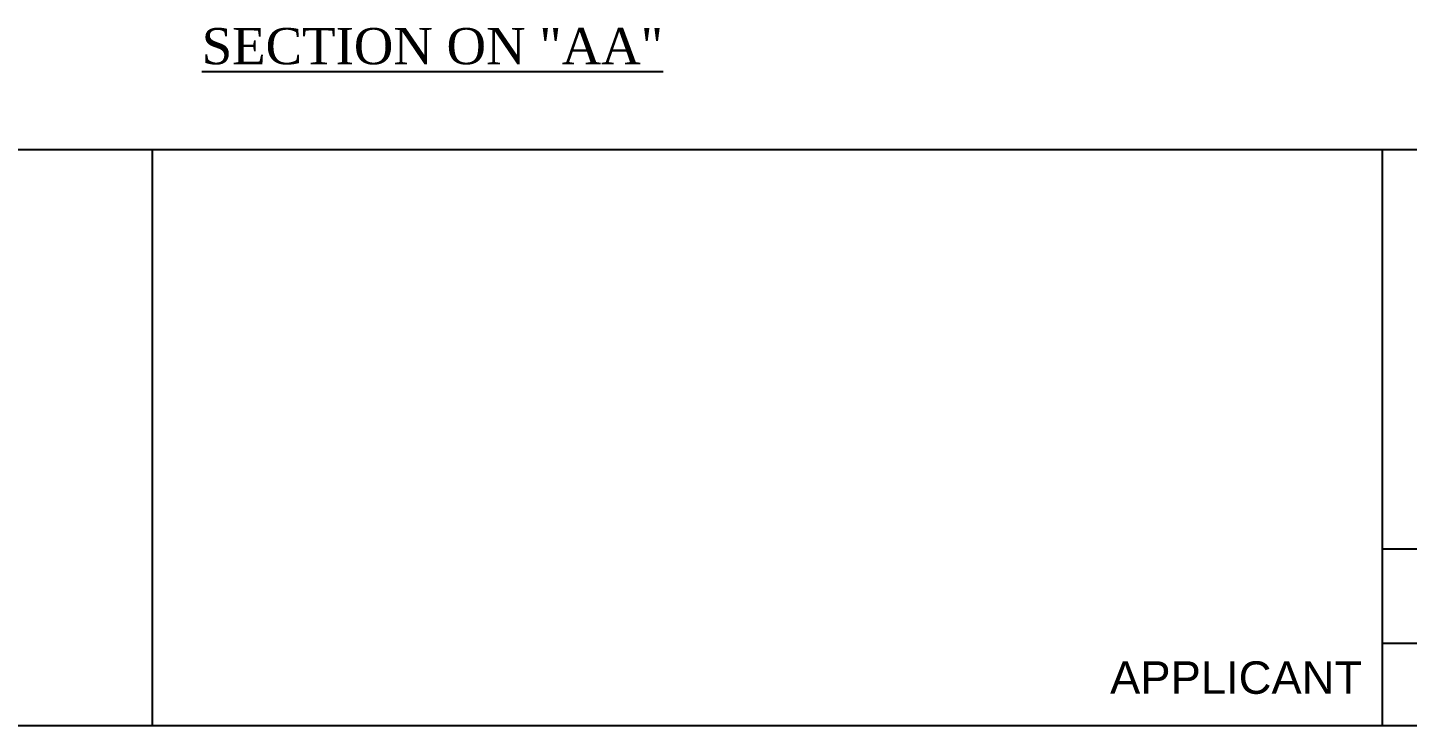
# Model space of a CAD drawing. Header units: metres. Extents: x 2267204 to 2267561, y 3771 to 3959.
# Drawn here: x 2267460.12 to 2267482.82, y 3876.13 to 3887.62 of the extents above; entities that cross this region are included whole.
import ezdxf

# ---------------------------------------------------------------- set-up
doc = ezdxf.new("R2010")
doc.units = ezdxf.units.M
doc.header["$LTSCALE"] = 3.5
doc.header["$MEASUREMENT"] = 0
doc.layers.get('0').update_dxf_attribs({"linetype": 'CONTINUOUS'})
doc.styles.add('bold', font='arial.ttf')
doc.styles.get("Standard").update_dxf_attribs({"font": 'times.ttf'})

# ---------------------------------------------------------------- blocks, each defined once
blk = doc.blocks.new('A$C267C1C9C')
for p, q in [((0, 378.3), (4115.72, 378.3)), ((2522.2, 378.3), (2522.2, 5.05)), ((3318.96, 378.3), (3318.96, 5.05)), ((3318.96, 119.47), (4115.09, 119.47)), ((3318.96, 58.34), (4115.09, 58.34)), ((0, 5.05), (4115.72, 5.05))]:
    blk.add_line(p, q)
blk.add_text('%%USECTION ON "AA"', height=23.4783).set_placement((2554.21, 433.48))
at = {"style": 'bold'}
blk.add_text('APPLICANT', height=21.045, dxfattribs=at).set_placement((3142.62, 25.52))

msp = doc.modelspace()

# ---------------------------------------------------------------- block references
at = {"ltscale": 400, "xscale": 0.0254007739713416, "yscale": 0.0254007739713416, "zscale": 0.0254007739713416}
msp.add_blockref('A$C267C1C9C', (2267398.10333, 3876.00377), dxfattribs=at)

doc.saveas('drawing.dxf')
